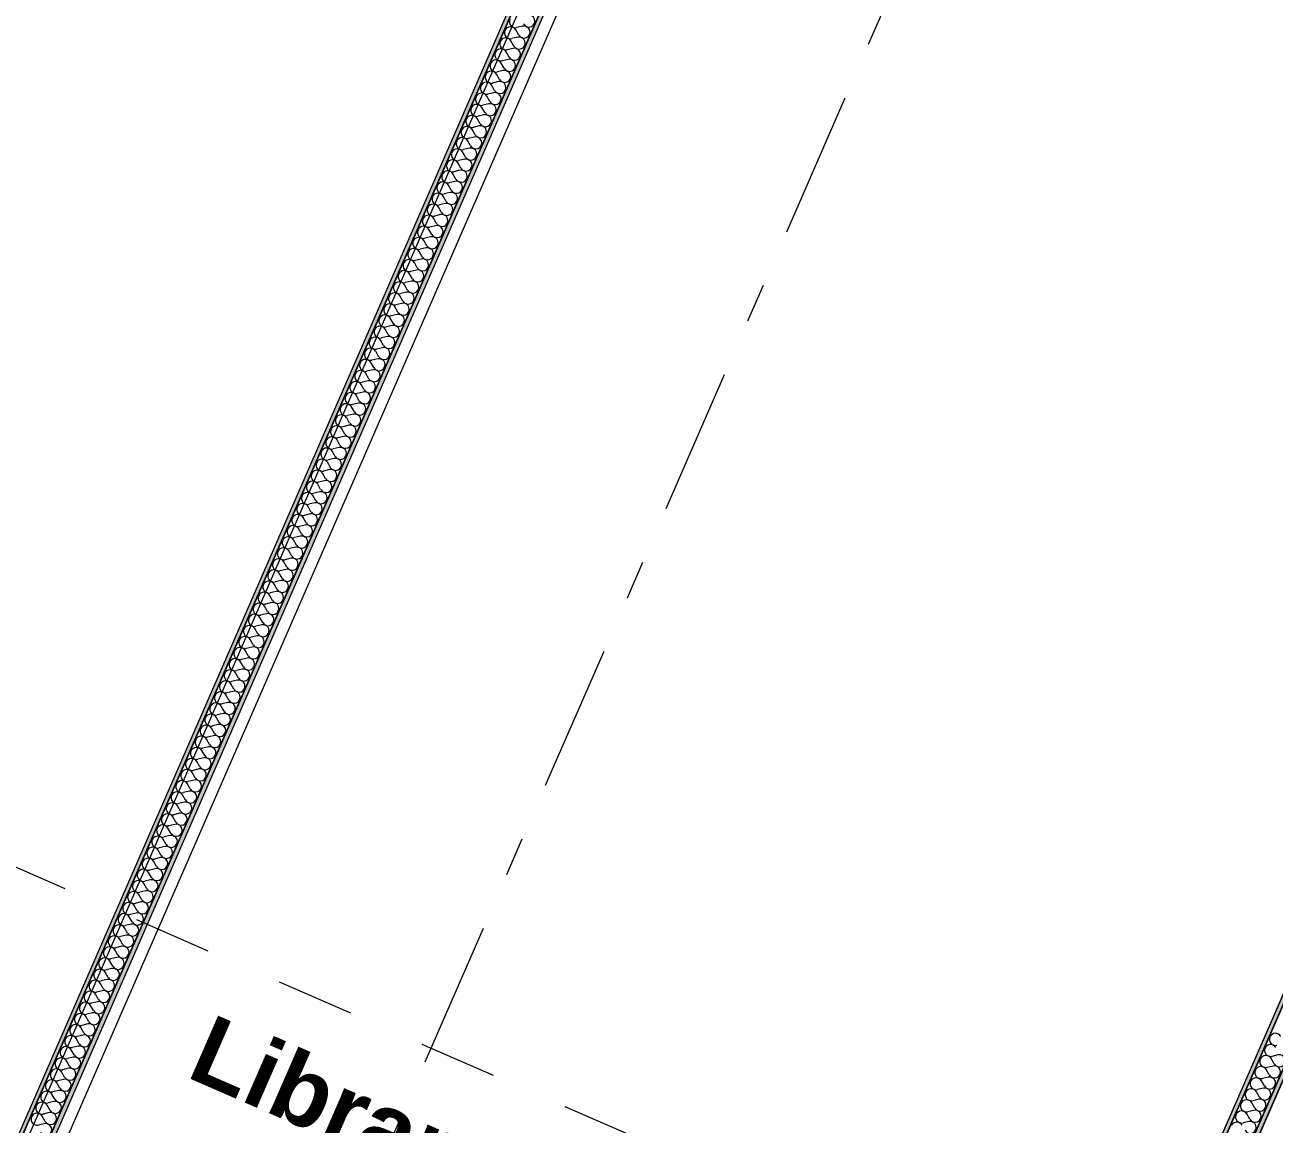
# Model space of a CAD drawing. Header units: millimetres. Extents: x -50172 to 90294, y -80883 to 25069.
# Drawn here: x 1919 to 6445, y -44078 to -40097 of the extents above; entities that cross this region are included whole.
import ezdxf
from ezdxf.enums import TextEntityAlignment as Align

# ---------------------------------------------------------------- set-up
doc = ezdxf.new("R2010")
doc.units = ezdxf.units.MM
doc.header["$MEASUREMENT"] = 0
doc.linetypes.add('Dashed', pattern=[564.444447, 282.222223, -282.222223])
doc.linetypes.add('Double Dashed', pattern=[1093.611073, 529.166651, -211.666656, 141.111112, -211.666656])
for name, color, linetype in [('A-95-MC_Marker_Section_P2.Marker', 7, 'Continuous'), ('New_A-15-MG_Structural_Grid_Phase_2', 7, 'Continuous'), ('New_A-25-M_Wall_Int', 7, 'Continuous'), ('New_A-35-M_FFE-Zone', 7, 'Continuous'), ('New_ArchiCAD Doors', 7, 'Continuous')]:
    doc.layers.add(name, color=color, linetype=linetype)
for name, color, linetype, lineweight in [('A-95-MC_Marker_Section_P2.Marker_Pen_No__1', 7, 'Continuous', 13), ('New_A-25-M_Wall_Int_Pen_No__1', 7, 'Continuous', 13), ('New_ArchiCAD Doors_Pen_No__1', 7, 'Continuous', 13), ('New_ArchiCAD Zone Stamps_Pen_No__9', 7, 'Continuous', 13)]:
    doc.layers.add(name, color=color, linetype=linetype, lineweight=lineweight)
for name, color, linetype, lineweight, true_color in [('New_A-15-MG_Structural_Grid_Phase_2_Pen_No__222', 7, 'Continuous', 13, 0x65af33), ('New_A-25-M_Wall_Int_Pen_No__107', 7, 'Continuous', 15, 0xa6a6a6), ('New_A-35-M_FFE-Zone_Pen_No__74', 7, 'Continuous', 20, 0x606060), ('New_ArchiCAD Doors_Pen_No__43', 7, 'Continuous', 30, 0x444444), ('New_ArchiCAD Doors_Pen_No__63', 7, 'Continuous', 20, 0x606060)]:
    doc.layers.add(name, color=color, linetype=linetype, lineweight=lineweight, true_color=true_color)
doc.styles.add('GENERATED_STYLE_1', font='')
doc.styles.add('GENERATED_STYLE_3', font='')
doc.styles.add('GENERATED_STYLE_4', font='')
doc.styles.get('GENERATED_STYLE_1').set_extended_font_data('Arial', bold=True)
doc.styles.get('GENERATED_STYLE_3').set_extended_font_data('Arial')
doc.styles.get('GENERATED_STYLE_4').set_extended_font_data('Swis721 BT')

# ---------------------------------------------------------------- blocks, each defined once
blk = doc.blocks.new('PGR Student Space_INB 1305_1_1', base_point=(10966, -44517.7))
at = {"layer": 'New_A-35-M_FFE-Zone_Pen_No__74', "linetype": 'Continuous'}
blk.add_line((8137.1, -40113), (3861.1, -49919.3), dxfattribs=at)
at = {"layer": 'New_ArchiCAD Zone Stamps_Pen_No__9'}
for tag, height, style, p in [('ROOM_NAME', 250, 'GENERATED_STYLE_1', (8439.5, -46341.4)), ('zoneNameLine2', 250, 'GENERATED_STYLE_1', (8251.1, -46773.5)), ('ROOM_NUMBER', 200, 'GENERATED_STYLE_3', (8062.6, -47194.2)), ('measuredAreaCode', 200, 'GENERATED_STYLE_3', (7905.6, -47554.3)), ('DUMMY_649', 200, 'GENERATED_STYLE_3', (8213, -47688.4)), ('DUMMY_650', 200, 'GENERATED_STYLE_3', (8702.4, -47901.8)), ('DUMMY_651', 133.3, 'GENERATED_STYLE_3', (8981.6, -48008.3))]:
    blk.add_attdef(tag, text='', height=height, rotation=336.4404, dxfattribs=dict(at, style=style)).set_placement(p, align=Align.TOP_LEFT)
blk = doc.blocks.new('Library_Quiet Study_INB 1303_6_1', base_point=(5012.1, -44459.7))
at = {"layer": 'New_A-35-M_FFE-Zone_Pen_No__74', "linetype": 'Continuous'}
for p, q in [((4511.6, -38533.2), (233.5, -48340.2)), ((3746, -49872.4), (8023.6, -40066.6))]:
    blk.add_line(p, q, dxfattribs=at)
at = {"layer": 'New_ArchiCAD Zone Stamps_Pen_No__9'}
for tag, height, style, p in [('ROOM_NAME', 250, 'GENERATED_STYLE_1', (2597.1, -43676.2)), ('zoneNameLine2', 250, 'GENERATED_STYLE_1', (2408.7, -44108.4)), ('ROOM_NUMBER', 200, 'GENERATED_STYLE_3', (2220.3, -44529.1)), ('measuredAreaCode', 200, 'GENERATED_STYLE_3', (2063.3, -44889.2)), ('ROOM_WALLS_PRM', 200, 'GENERATED_STYLE_3', (2370.7, -45023.2)), ('DUMMY_649', 200, 'GENERATED_STYLE_3', (2860, -45236.6)), ('DUMMY_650', 133.3, 'GENERATED_STYLE_3', (3139.3, -45343.1))]:
    blk.add_attdef(tag, text='', height=height, rotation=336.4404, dxfattribs=dict(at, style=style)).set_placement(p, align=Align.TOP_LEFT)
blk = doc.blocks.new('Computer Lab F_INB 1302_7_1', base_point=(-6455.1, -40925.5))
at = {"layer": 'New_A-35-M_FFE-Zone_Pen_No__74', "linetype": 'Continuous'}
blk.add_line((114.7, -48287.8), (4390.7, -38481.6), dxfattribs=at)
at = {"layer": 'New_ArchiCAD Zone Stamps_Pen_No__9'}
for tag, height, style, p in [('ROOM_NAME', 250, 'GENERATED_STYLE_1', (-7200.5, -39404)), ('zoneNameLine2', 250, 'GENERATED_STYLE_1', (-7388.9, -39836.1)), ('ROOM_NUMBER', 200, 'GENERATED_STYLE_3', (-7577.3, -40256.8)), ('measuredAreaCode', 200, 'GENERATED_STYLE_3', (-7734.4, -40616.9)), ('DUMMY_649', 200, 'GENERATED_STYLE_3', (-7427, -40751)), ('DUMMY_650', 200, 'GENERATED_STYLE_3', (-6797.8, -41025.3)), ('DUMMY_651', 133.3, 'GENERATED_STYLE_3', (-6518.5, -41131.9))]:
    blk.add_attdef(tag, text='', height=height, rotation=336.4404, dxfattribs=dict(at, style=style)).set_placement(p, align=Align.TOP_LEFT)
blk = doc.blocks.new('*X456')
at = {"layer": 'New_A-25-M_Wall_Int_Pen_No__107', "linetype": 'Continuous'}
for p, q in [((3722.1, -40101.4), (3700.8, -40106.5)), ((3704.6, -40141.6), (3683.3, -40146.6)), ((3708.1, -40133.6), (3697.3, -40114.5)), ((3673.1, -40213.9), (3662.3, -40194.8)), ((3687.1, -40181.8), (3665.8, -40186.8)), ((3690.6, -40173.7), (3679.8, -40154.7)), ((3655.6, -40254), (3644.7, -40235)), ((3669.6, -40221.9), (3648.2, -40227)), ((3638, -40294.2), (3627.2, -40275.1)), ((3652.1, -40262.1), (3630.7, -40267.1)), ((3620.5, -40334.4), (3609.7, -40315.3)), ((3634.5, -40302.2), (3613.2, -40307.3)), ((3603, -40374.5), (3592.2, -40355.5)), ((3617, -40342.4), (3595.7, -40347.4)), ((3585.5, -40414.7), (3574.7, -40395.6)), ((3599.5, -40382.5), (3578.2, -40387.6)), ((3564.5, -40462.9), (3543.2, -40467.9)), ((3568, -40454.8), (3557.2, -40435.8)), ((3582, -40422.7), (3560.7, -40427.7)), ((3547, -40503), (3525.7, -40508.1)), ((3550.5, -40495), (3539.7, -40475.9)), ((3515.5, -40575.3), (3504.7, -40556.3)), ((3529.5, -40543.2), (3508.2, -40548.2)), ((3533, -40535.1), (3522.2, -40516.1)), ((3498, -40615.5), (3487.1, -40596.4)), ((3512, -40583.3), (3490.7, -40588.4)), ((3480.4, -40655.6), (3469.6, -40636.6)), ((3494.5, -40623.5), (3473.1, -40628.5)), ((3462.9, -40695.8), (3452.1, -40676.7)), ((3476.9, -40663.6), (3455.6, -40668.7)), ((3445.4, -40735.9), (3434.6, -40716.9)), ((3459.4, -40703.8), (3438.1, -40708.8)), ((3424.4, -40784.1), (3403.1, -40789.2)), ((3427.9, -40776.1), (3417.1, -40757)), ((3441.9, -40744), (3420.6, -40749)), ((3406.9, -40824.3), (3385.6, -40829.3)), ((3410.4, -40816.2), (3399.6, -40797.2)), ((3389.4, -40864.4), (3368.1, -40869.5)), ((3392.9, -40856.4), (3382.1, -40837.4)), ((3357.9, -40936.7), (3347.1, -40917.7)), ((3371.9, -40904.6), (3350.6, -40909.6)), ((3375.4, -40896.6), (3364.6, -40877.5)), ((3340.4, -40976.9), (3329.6, -40957.8)), ((3354.4, -40944.8), (3333.1, -40949.8)), ((3322.9, -41017), (3312, -40998)), ((3336.9, -40984.9), (3315.5, -40990)), ((3305.3, -41057.2), (3294.5, -41038.1)), ((3319.3, -41025.1), (3298, -41030.1)), ((3287.8, -41097.4), (3277, -41078.3)), ((3301.8, -41065.2), (3280.5, -41070.3)), ((3266.8, -41145.5), (3245.5, -41150.6)), ((3270.3, -41137.5), (3259.5, -41118.5)), ((3284.3, -41105.4), (3263, -41110.4)), ((3249.3, -41185.7), (3228, -41190.7)), ((3252.8, -41177.7), (3242, -41158.6)), ((3231.8, -41225.9), (3210.5, -41230.9)), ((3235.3, -41217.8), (3224.5, -41198.8)), ((3200.3, -41298.1), (3189.5, -41279.1)), ((3214.3, -41266), (3193, -41271.1)), ((3217.8, -41258), (3207, -41238.9)), ((3182.8, -41338.3), (3172, -41319.2)), ((3196.8, -41306.2), (3175.5, -41311.2)), ((3165.3, -41378.5), (3154.4, -41359.4)), ((3179.3, -41346.3), (3157.9, -41351.4)), ((3147.7, -41418.6), (3136.9, -41399.6)), ((3161.8, -41386.5), (3140.4, -41391.5)), ((3130.2, -41458.8), (3119.4, -41439.7)), ((3144.2, -41426.6), (3122.9, -41431.7)), ((3109.2, -41507), (3087.9, -41512)), ((3112.7, -41498.9), (3101.9, -41479.9)), ((3126.7, -41466.8), (3105.4, -41471.8)), ((3091.7, -41547.1), (3070.4, -41552.2)), ((3095.2, -41539.1), (3084.4, -41520)), ((3074.2, -41587.3), (3052.9, -41592.3)), ((3077.7, -41579.2), (3066.9, -41560.2)), ((3042.7, -41659.6), (3031.9, -41640.5)), ((3056.7, -41627.4), (3035.4, -41632.5)), ((3060.2, -41619.4), (3049.4, -41600.4)), ((3025.2, -41699.7), (3014.4, -41680.7)), ((3039.2, -41667.6), (3017.9, -41672.6)), ((3007.7, -41739.9), (2996.8, -41720.8)), ((3021.7, -41707.8), (3000.3, -41712.8)), ((2990.1, -41780), (2979.3, -41761)), ((3004.2, -41747.9), (2982.8, -41753)), ((2972.6, -41820.2), (2961.8, -41801.1)), ((2986.6, -41788.1), (2965.3, -41793.1)), ((2951.6, -41868.4), (2930.3, -41873.4)), ((2955.1, -41860.4), (2944.3, -41841.3)), ((2969.1, -41828.2), (2947.8, -41833.3)), ((2934.1, -41908.5), (2912.8, -41913.6)), ((2937.6, -41900.5), (2926.8, -41881.5)), ((2916.6, -41948.7), (2895.3, -41953.7)), ((2920.1, -41940.7), (2909.3, -41921.6)), ((2885.1, -42021), (2874.3, -42001.9)), ((2899.1, -41988.9), (2877.8, -41993.9)), ((2902.6, -41980.8), (2891.8, -41961.8)), ((2867.6, -42061.1), (2856.8, -42042.1)), ((2881.6, -42029), (2860.3, -42034.1)), ((2850.1, -42101.3), (2839.3, -42082.2)), ((2864.1, -42069.2), (2842.8, -42074.2)), ((2832.5, -42141.5), (2821.7, -42122.4)), ((2846.6, -42109.3), (2825.2, -42114.4)), ((2815, -42181.6), (2804.2, -42162.6)), ((2829, -42149.5), (2807.7, -42154.5)), ((2794, -42229.8), (2772.7, -42234.8)), ((2797.5, -42221.8), (2786.7, -42202.7)), ((2811.5, -42189.6), (2790.2, -42194.7)), ((2776.5, -42270), (2755.2, -42275)), ((2780, -42261.9), (2769.2, -42242.9)), ((2745, -42342.2), (2734.2, -42323.2)), ((2759, -42310.1), (2737.7, -42315.2)), ((2762.5, -42302.1), (2751.7, -42283)), ((2727.5, -42382.4), (2716.7, -42363.4)), ((2741.5, -42350.3), (2720.2, -42355.3)), ((2710, -42422.6), (2699.2, -42403.5)), ((2724, -42390.4), (2702.7, -42395.5)), ((2692.5, -42462.7), (2681.7, -42443.7)), ((2706.5, -42430.6), (2685.2, -42435.6)), ((2675, -42502.9), (2664.1, -42483.8)), ((2689, -42470.7), (2667.6, -42475.8)), ((2657.4, -42543), (2646.6, -42524)), ((2671.5, -42510.9), (2650.1, -42515.9)), ((2636.4, -42591.2), (2615.1, -42596.3)), ((2639.9, -42583.2), (2629.1, -42564.1)), ((2653.9, -42551.1), (2632.6, -42556.1)), ((2618.9, -42631.4), (2597.6, -42636.4)), ((2622.4, -42623.3), (2611.6, -42604.3)), ((2587.4, -42703.7), (2576.6, -42684.6)), ((2601.4, -42671.5), (2580.1, -42676.6)), ((2604.9, -42663.5), (2594.1, -42644.5)), ((2569.9, -42743.8), (2559.1, -42724.8)), ((2583.9, -42711.7), (2562.6, -42716.7)), ((2552.4, -42784), (2541.6, -42764.9)), ((2566.4, -42751.9), (2545.1, -42756.9)), ((2534.9, -42824.1), (2524.1, -42805.1)), ((2548.9, -42792), (2527.6, -42797.1)), ((2517.4, -42864.3), (2506.5, -42845.2)), ((2531.4, -42832.2), (2510, -42837.2)), ((2499.8, -42904.5), (2489, -42885.4)), ((2513.9, -42872.3), (2492.5, -42877.4)), ((2478.8, -42952.6), (2457.5, -42957.7)), ((2482.3, -42944.6), (2471.5, -42925.6)), ((2496.3, -42912.5), (2475, -42917.5)), ((2461.3, -42992.8), (2440, -42997.8)), ((2464.8, -42984.8), (2454, -42965.7)), ((2429.8, -43065.1), (2419, -43046)), ((2443.8, -43033), (2422.5, -43038)), ((2447.3, -43024.9), (2436.5, -43005.9)), ((2412.3, -43105.2), (2401.5, -43086.2)), ((2426.3, -43073.1), (2405, -43078.2)), ((2394.8, -43145.4), (2384, -43126.3)), ((2408.8, -43113.3), (2387.5, -43118.3)), ((2377.3, -43185.6), (2366.5, -43166.5)), ((2391.3, -43153.4), (2370, -43158.5)), ((2359.8, -43225.7), (2348.9, -43206.7)), ((2373.8, -43193.6), (2352.5, -43198.6)), ((2338.7, -43273.9), (2317.4, -43278.9)), ((2342.2, -43265.9), (2331.4, -43246.8)), ((2356.3, -43233.7), (2334.9, -43238.8)), ((2321.2, -43314.1), (2299.9, -43319.1)), ((2324.7, -43306), (2313.9, -43287)), ((2303.7, -43354.2), (2282.4, -43359.3)), ((2307.2, -43346.2), (2296.4, -43327.1)), ((2272.2, -43426.5), (2261.4, -43407.5)), ((2286.2, -43394.4), (2264.9, -43399.4)), ((2289.7, -43386.3), (2278.9, -43367.3)), ((2254.7, -43466.7), (2243.9, -43447.6)), ((2268.7, -43434.5), (2247.4, -43439.6)), ((2237.2, -43506.8), (2226.4, -43487.8)), ((2251.2, -43474.7), (2229.9, -43479.7)), ((2219.7, -43547), (2208.9, -43527.9)), ((2233.7, -43514.9), (2212.4, -43519.9)), ((2202.2, -43587.1), (2191.4, -43568.1)), ((2216.2, -43555), (2194.9, -43560.1)), ((2181.1, -43635.3), (2159.8, -43640.4)), ((2184.7, -43627.3), (2173.8, -43608.2)), ((2198.7, -43595.2), (2177.3, -43600.2)), ((2163.6, -43675.5), (2142.3, -43680.5)), ((2167.1, -43667.5), (2156.3, -43648.4)), ((2146.1, -43715.6), (2124.8, -43720.7)), ((2149.6, -43707.6), (2138.8, -43688.6)), ((2114.6, -43787.9), (2103.8, -43768.9)), ((2128.6, -43755.8), (2107.3, -43760.8)), ((2132.1, -43747.8), (2121.3, -43728.7)), ((2097.1, -43828.1), (2086.3, -43809)), ((2111.1, -43796), (2089.8, -43801)), ((2079.6, -43868.2), (2068.8, -43849.2)), ((2093.6, -43836.1), (2072.3, -43841.2)), ((2062.1, -43908.4), (2051.3, -43889.3)), ((2076.1, -43876.3), (2054.8, -43881.3)), ((2044.6, -43948.6), (2033.8, -43929.5)), ((2058.6, -43916.4), (2037.3, -43921.5)), ((2023.6, -43996.7), (2002.2, -44001.8)), ((2027.1, -43988.7), (2016.2, -43969.7)), ((2041.1, -43956.6), (2019.7, -43961.6)), ((2006, -44036.9), (1984.7, -44041.9)), ((2009.5, -44028.9), (1998.7, -44009.8)), ((1988.5, -44077.1), (1967.2, -44082.1)), ((1992, -44069), (1981.2, -44050))]:
    blk.add_line(p, q, dxfattribs=at)
for centre, start, end in [((3678.2, -40125.3), 29.5705, 156.4404), ((3695.7, -40085.2), 156.4404, 283.3103), ((3727.1, -40122.8), 209.5705, 103.3103), ((3744.7, -40082.6), 209.5705, 103.3103), ((3660.7, -40165.5), 29.5705, 156.4404), ((3678.2, -40125.3), 156.4404, 283.3103), ((3709.6, -40162.9), 209.5705, 103.3103), ((3643.2, -40205.6), 29.5705, 156.4404), ((3660.7, -40165.5), 156.4404, 283.3103), ((3692.1, -40203.1), 209.5705, 103.3103), ((3625.7, -40245.8), 156.4404, 283.3103), ((3625.7, -40245.8), 29.5705, 156.4404), ((3643.2, -40205.6), 156.4404, 283.3103), ((3674.6, -40243.2), 209.5705, 103.3103), ((3608.2, -40286), 156.4404, 283.3103), ((3608.2, -40286), 29.5705, 156.4404), ((3657.1, -40283.4), 209.5705, 103.3103), ((3590.7, -40326.1), 156.4404, 283.3103), ((3590.7, -40326.1), 29.5705, 156.4404), ((3639.6, -40323.5), 209.5705, 103.3103), ((3573.2, -40366.3), 156.4404, 283.3103), ((3573.2, -40366.3), 29.5705, 156.4404), ((3622.1, -40363.7), 209.5705, 103.3103), ((3555.7, -40406.4), 156.4404, 283.3103), ((3555.7, -40406.4), 29.5705, 156.4404), ((3587.1, -40444), 209.5705, 103.3103), ((3604.6, -40403.9), 209.5705, 103.3103), ((3520.6, -40486.7), 29.5705, 156.4404), ((3538.1, -40446.6), 156.4404, 283.3103), ((3538.1, -40446.6), 29.5705, 156.4404), ((3569.5, -40484.2), 209.5705, 103.3103), ((3503.1, -40526.9), 29.5705, 156.4404), ((3520.6, -40486.7), 156.4404, 283.3103), ((3552, -40524.3), 209.5705, 103.3103), ((3485.6, -40567.1), 29.5705, 156.4404), ((3503.1, -40526.9), 156.4404, 283.3103), ((3534.5, -40564.5), 209.5705, 103.3103), ((3468.1, -40607.2), 156.4404, 283.3103), ((3468.1, -40607.2), 29.5705, 156.4404), ((3485.6, -40567.1), 156.4404, 283.3103), ((3517, -40604.6), 209.5705, 103.3103), ((3450.6, -40647.4), 156.4404, 283.3103), ((3450.6, -40647.4), 29.5705, 156.4404), ((3499.5, -40644.8), 209.5705, 103.3103), ((3433.1, -40687.5), 156.4404, 283.3103), ((3433.1, -40687.5), 29.5705, 156.4404), ((3482, -40685), 209.5705, 103.3103), ((3415.6, -40727.7), 156.4404, 283.3103), ((3415.6, -40727.7), 29.5705, 156.4404), ((3464.5, -40725.1), 209.5705, 103.3103), ((3398.1, -40767.8), 156.4404, 283.3103), ((3398.1, -40767.8), 29.5705, 156.4404), ((3429.5, -40805.4), 209.5705, 103.3103), ((3447, -40765.3), 209.5705, 103.3103), ((3363, -40848.2), 29.5705, 156.4404), ((3380.5, -40808), 156.4404, 283.3103), ((3380.5, -40808), 29.5705, 156.4404), ((3411.9, -40845.6), 209.5705, 103.3103), ((3345.5, -40888.3), 29.5705, 156.4404), ((3363, -40848.2), 156.4404, 283.3103), ((3394.4, -40885.8), 209.5705, 103.3103), ((3328, -40928.5), 156.4404, 283.3103), ((3328, -40928.5), 29.5705, 156.4404), ((3345.5, -40888.3), 156.4404, 283.3103), ((3376.9, -40925.9), 209.5705, 103.3103), ((3310.5, -40968.6), 156.4404, 283.3103), ((3310.5, -40968.6), 29.5705, 156.4404), ((3359.4, -40966.1), 209.5705, 103.3103), ((3293, -41008.8), 156.4404, 283.3103), ((3293, -41008.8), 29.5705, 156.4404), ((3341.9, -41006.2), 209.5705, 103.3103), ((3275.5, -41049), 156.4404, 283.3103), ((3275.5, -41049), 29.5705, 156.4404), ((3324.4, -41046.4), 209.5705, 103.3103), ((3258, -41089.1), 156.4404, 283.3103), ((3258, -41089.1), 29.5705, 156.4404), ((3306.9, -41086.5), 209.5705, 103.3103), ((3240.5, -41129.3), 156.4404, 283.3103), ((3240.5, -41129.3), 29.5705, 156.4404), ((3271.9, -41166.9), 209.5705, 103.3103), ((3289.4, -41126.7), 209.5705, 103.3103), ((3205.4, -41209.6), 29.5705, 156.4404), ((3222.9, -41169.4), 156.4404, 283.3103), ((3222.9, -41169.4), 29.5705, 156.4404), ((3254.3, -41207), 209.5705, 103.3103), ((3187.9, -41249.7), 29.5705, 156.4404), ((3205.4, -41209.6), 156.4404, 283.3103), ((3236.8, -41247.2), 209.5705, 103.3103), ((3170.4, -41289.9), 156.4404, 283.3103), ((3170.4, -41289.9), 29.5705, 156.4404), ((3187.9, -41249.7), 156.4404, 283.3103), ((3219.3, -41287.3), 209.5705, 103.3103), ((3152.9, -41330.1), 156.4404, 283.3103), ((3152.9, -41330.1), 29.5705, 156.4404), ((3201.8, -41327.5), 209.5705, 103.3103), ((3135.4, -41370.2), 156.4404, 283.3103), ((3135.4, -41370.2), 29.5705, 156.4404), ((3184.3, -41367.6), 209.5705, 103.3103), ((3117.9, -41410.4), 156.4404, 283.3103), ((3117.9, -41410.4), 29.5705, 156.4404), ((3166.8, -41407.8), 209.5705, 103.3103), ((3100.4, -41450.5), 156.4404, 283.3103), ((3100.4, -41450.5), 29.5705, 156.4404), ((3149.3, -41448), 209.5705, 103.3103), ((3082.9, -41490.7), 156.4404, 283.3103), ((3082.9, -41490.7), 29.5705, 156.4404), ((3114.3, -41528.3), 209.5705, 103.3103), ((3131.8, -41488.1), 209.5705, 103.3103), ((3047.8, -41571), 29.5705, 156.4404), ((3065.3, -41530.8), 156.4404, 283.3103), ((3065.3, -41530.8), 29.5705, 156.4404), ((3096.8, -41568.4), 209.5705, 103.3103), ((3030.3, -41611.2), 29.5705, 156.4404), ((3047.8, -41571), 156.4404, 283.3103), ((3079.2, -41608.6), 209.5705, 103.3103), ((3012.8, -41651.3), 156.4404, 283.3103), ((3012.8, -41651.3), 29.5705, 156.4404), ((3030.3, -41611.2), 156.4404, 283.3103), ((3061.7, -41648.8), 209.5705, 103.3103), ((2995.3, -41691.5), 156.4404, 283.3103), ((2995.3, -41691.5), 29.5705, 156.4404), ((3044.2, -41688.9), 209.5705, 103.3103), ((2977.8, -41731.6), 156.4404, 283.3103), ((2977.8, -41731.6), 29.5705, 156.4404), ((3026.7, -41729.1), 209.5705, 103.3103), ((2960.3, -41771.8), 156.4404, 283.3103), ((2960.3, -41771.8), 29.5705, 156.4404), ((3009.2, -41769.2), 209.5705, 103.3103), ((2942.8, -41812), 156.4404, 283.3103), ((2942.8, -41812), 29.5705, 156.4404), ((2991.7, -41809.4), 209.5705, 103.3103), ((2907.8, -41892.3), 29.5705, 156.4404), ((2925.3, -41852.1), 156.4404, 283.3103), ((2925.3, -41852.1), 29.5705, 156.4404), ((2956.7, -41889.7), 209.5705, 103.3103), ((2974.2, -41849.5), 209.5705, 103.3103), ((2890.2, -41932.4), 29.5705, 156.4404), ((2907.8, -41892.3), 156.4404, 283.3103), ((2939.2, -41929.9), 209.5705, 103.3103), ((2872.7, -41972.6), 29.5705, 156.4404), ((2890.2, -41932.4), 156.4404, 283.3103), ((2921.6, -41970), 209.5705, 103.3103), ((2855.2, -42012.7), 156.4404, 283.3103), ((2855.2, -42012.7), 29.5705, 156.4404), ((2872.7, -41972.6), 156.4404, 283.3103), ((2904.1, -42010.2), 209.5705, 103.3103), ((2837.7, -42052.9), 156.4404, 283.3103), ((2837.7, -42052.9), 29.5705, 156.4404), ((2886.6, -42050.3), 209.5705, 103.3103), ((2820.2, -42093.1), 156.4404, 283.3103), ((2820.2, -42093.1), 29.5705, 156.4404), ((2869.1, -42090.5), 209.5705, 103.3103), ((2802.7, -42133.2), 156.4404, 283.3103), ((2802.7, -42133.2), 29.5705, 156.4404), ((2851.6, -42130.6), 209.5705, 103.3103), ((2785.2, -42173.4), 156.4404, 283.3103), ((2785.2, -42173.4), 29.5705, 156.4404), ((2834.1, -42170.8), 209.5705, 103.3103), ((2750.2, -42253.7), 29.5705, 156.4404), ((2767.7, -42213.5), 156.4404, 283.3103), ((2767.7, -42213.5), 29.5705, 156.4404), ((2799.1, -42251.1), 209.5705, 103.3103), ((2816.6, -42211), 209.5705, 103.3103), ((2732.6, -42293.8), 29.5705, 156.4404), ((2750.2, -42253.7), 156.4404, 283.3103), ((2781.6, -42291.3), 209.5705, 103.3103), ((2715.1, -42334), 29.5705, 156.4404), ((2732.6, -42293.8), 156.4404, 283.3103), ((2764, -42331.4), 209.5705, 103.3103), ((2697.6, -42374.2), 156.4404, 283.3103), ((2697.6, -42374.2), 29.5705, 156.4404), ((2715.1, -42334), 156.4404, 283.3103), ((2746.5, -42371.6), 209.5705, 103.3103), ((2680.1, -42414.3), 156.4404, 283.3103), ((2680.1, -42414.3), 29.5705, 156.4404), ((2729, -42411.7), 209.5705, 103.3103), ((2662.6, -42454.5), 156.4404, 283.3103), ((2662.6, -42454.5), 29.5705, 156.4404), ((2711.5, -42451.9), 209.5705, 103.3103), ((2645.1, -42494.6), 156.4404, 283.3103), ((2645.1, -42494.6), 29.5705, 156.4404), ((2694, -42492.1), 209.5705, 103.3103), ((2627.6, -42534.8), 156.4404, 283.3103), ((2627.6, -42534.8), 29.5705, 156.4404), ((2676.5, -42532.2), 209.5705, 103.3103), ((2592.6, -42615.1), 29.5705, 156.4404), ((2610.1, -42574.9), 156.4404, 283.3103), ((2610.1, -42574.9), 29.5705, 156.4404), ((2641.5, -42612.5), 209.5705, 103.3103), ((2659, -42572.4), 209.5705, 103.3103), ((2575, -42655.3), 29.5705, 156.4404), ((2592.6, -42615.1), 156.4404, 283.3103), ((2624, -42652.7), 209.5705, 103.3103), ((2557.5, -42695.4), 29.5705, 156.4404), ((2575, -42655.3), 156.4404, 283.3103), ((2606.4, -42692.9), 209.5705, 103.3103), ((2540, -42735.6), 156.4404, 283.3103), ((2540, -42735.6), 29.5705, 156.4404), ((2557.5, -42695.4), 156.4404, 283.3103), ((2588.9, -42733), 209.5705, 103.3103), ((2522.5, -42775.7), 156.4404, 283.3103), ((2522.5, -42775.7), 29.5705, 156.4404), ((2571.4, -42773.2), 209.5705, 103.3103), ((2505, -42815.9), 156.4404, 283.3103), ((2505, -42815.9), 29.5705, 156.4404), ((2553.9, -42813.3), 209.5705, 103.3103), ((2487.5, -42856.1), 156.4404, 283.3103), ((2487.5, -42856.1), 29.5705, 156.4404), ((2536.4, -42853.5), 209.5705, 103.3103), ((2470, -42896.2), 156.4404, 283.3103), ((2470, -42896.2), 29.5705, 156.4404), ((2501.4, -42933.8), 209.5705, 103.3103), ((2518.9, -42893.6), 209.5705, 103.3103), ((2435, -42976.5), 29.5705, 156.4404), ((2452.5, -42936.4), 156.4404, 283.3103), ((2452.5, -42936.4), 29.5705, 156.4404), ((2483.9, -42974), 209.5705, 103.3103), ((2417.5, -43016.7), 29.5705, 156.4404), ((2435, -42976.5), 156.4404, 283.3103), ((2466.4, -43014.1), 209.5705, 103.3103), ((2399.9, -43056.8), 29.5705, 156.4404), ((2417.5, -43016.7), 156.4404, 283.3103), ((2448.9, -43054.3), 209.5705, 103.3103), ((2382.4, -43097), 156.4404, 283.3103), ((2382.4, -43097), 29.5705, 156.4404), ((2399.9, -43056.8), 156.4404, 283.3103), ((2431.3, -43094.4), 209.5705, 103.3103), ((2364.9, -43137.2), 156.4404, 283.3103), ((2364.9, -43137.2), 29.5705, 156.4404), ((2413.8, -43134.6), 209.5705, 103.3103), ((2347.4, -43177.3), 156.4404, 283.3103), ((2347.4, -43177.3), 29.5705, 156.4404), ((2396.3, -43174.7), 209.5705, 103.3103), ((2329.9, -43217.5), 156.4404, 283.3103), ((2329.9, -43217.5), 29.5705, 156.4404), ((2378.8, -43214.9), 209.5705, 103.3103), ((2312.4, -43257.6), 156.4404, 283.3103), ((2312.4, -43257.6), 29.5705, 156.4404), ((2343.8, -43295.2), 209.5705, 103.3103), ((2361.3, -43255.1), 209.5705, 103.3103), ((2277.4, -43337.9), 29.5705, 156.4404), ((2294.9, -43297.8), 156.4404, 283.3103), ((2294.9, -43297.8), 29.5705, 156.4404), ((2326.3, -43335.4), 209.5705, 103.3103), ((2259.9, -43378.1), 29.5705, 156.4404), ((2277.4, -43337.9), 156.4404, 283.3103), ((2308.8, -43375.5), 209.5705, 103.3103), ((2242.3, -43418.3), 156.4404, 283.3103), ((2242.3, -43418.3), 29.5705, 156.4404), ((2259.9, -43378.1), 156.4404, 283.3103), ((2291.3, -43415.7), 209.5705, 103.3103), ((2224.8, -43458.4), 156.4404, 283.3103), ((2224.8, -43458.4), 29.5705, 156.4404), ((2273.7, -43455.9), 209.5705, 103.3103), ((2207.3, -43498.6), 156.4404, 283.3103), ((2207.3, -43498.6), 29.5705, 156.4404), ((2256.2, -43496), 209.5705, 103.3103), ((2189.8, -43538.7), 156.4404, 283.3103), ((2189.8, -43538.7), 29.5705, 156.4404), ((2238.7, -43536.2), 209.5705, 103.3103), ((2172.3, -43578.9), 156.4404, 283.3103), ((2172.3, -43578.9), 29.5705, 156.4404), ((2221.2, -43576.3), 209.5705, 103.3103), ((2154.8, -43619.1), 156.4404, 283.3103), ((2154.8, -43619.1), 29.5705, 156.4404), ((2186.2, -43656.6), 209.5705, 103.3103), ((2203.7, -43616.5), 209.5705, 103.3103), ((2119.8, -43699.4), 29.5705, 156.4404), ((2137.3, -43659.2), 156.4404, 283.3103), ((2137.3, -43659.2), 29.5705, 156.4404), ((2168.7, -43696.8), 209.5705, 103.3103), ((2102.3, -43739.5), 29.5705, 156.4404), ((2119.8, -43699.4), 156.4404, 283.3103), ((2151.2, -43737), 209.5705, 103.3103), ((2084.7, -43779.7), 156.4404, 283.3103), ((2084.7, -43779.7), 29.5705, 156.4404), ((2102.3, -43739.5), 156.4404, 283.3103), ((2133.7, -43777.1), 209.5705, 103.3103), ((2067.2, -43819.8), 156.4404, 283.3103), ((2067.2, -43819.8), 29.5705, 156.4404), ((2116.1, -43817.3), 209.5705, 103.3103), ((2049.7, -43860), 156.4404, 283.3103), ((2049.7, -43860), 29.5705, 156.4404), ((2098.6, -43857.4), 209.5705, 103.3103), ((2032.2, -43900.2), 156.4404, 283.3103), ((2032.2, -43900.2), 29.5705, 156.4404), ((2081.1, -43897.6), 209.5705, 103.3103), ((2014.7, -43940.3), 156.4404, 283.3103), ((2014.7, -43940.3), 29.5705, 156.4404), ((2063.6, -43937.7), 209.5705, 103.3103), ((1997.2, -43980.5), 156.4404, 283.3103), ((1997.2, -43980.5), 29.5705, 156.4404), ((2028.6, -44018.1), 209.5705, 103.3103), ((2046.1, -43977.9), 209.5705, 103.3103), ((1962.2, -44060.8), 29.5705, 156.4404), ((1979.7, -44020.6), 156.4404, 283.3103), ((1979.7, -44020.6), 29.5705, 156.4404), ((2011.1, -44058.2), 209.5705, 103.3103), ((1962.2, -44060.8), 156.4404, 283.3103), ((1993.6, -44098.4), 209.5705, 103.3103)]:
    blk.add_arc(centre, 21.9, start, end, dxfattribs=at)
blk = doc.blocks.new('Wall_96_1', base_point=(4398.3, -38373.6))
at = {"layer": 'New_A-25-M_Wall_Int_Pen_No__107', "linetype": 'Continuous'}
for points in [[(94.3, -48281.6), (4372.1, -38471.3), (4358.3, -38465.3), (80.6, -48275.6)], [(194.2, -48325.1), (4472, -38514.9), (4458.3, -38508.9), (180.5, -48319.1)]]:
    blk.add_hatch(color=256, dxfattribs=at).paths.add_polyline_path(points)
at = {"layer": 'New_A-25-M_Wall_Int_Pen_No__107', "linetype": 'Continuous', "lineweight": 0, "true_color": 0x535353}
for points in [[(95.2, -48282), (4373, -38471.7), (4372.1, -38471.3), (94.3, -48281.6)], [(180.5, -48319.1), (4458.3, -38508.9), (4457.3, -38508.5), (179.6, -48318.7)]]:
    blk.add_hatch(color=251, dxfattribs=at).paths.add_polyline_path(points)
at = {"layer": 'New_A-25-M_Wall_Int_Pen_No__1', "linetype": 'Continuous'}
for p, q in [((94.3, -48281.6), (4372.1, -38471.3)), ((95.2, -48282), (4373, -38471.7)), ((179.6, -48318.7), (4457.3, -38508.5)), ((180.5, -48319.1), (4458.3, -38508.9))]:
    blk.add_line(p, q, dxfattribs=at)
at = {"layer": 'New_A-25-M_Wall_Int_Pen_No__1', "linetype": 'Continuous', "flags": 128}
for points in [[(4358.3, -38465.3), (80.6, -48275.6)], [(194.2, -48325.1), (4472, -38514.9)]]:
    blk.add_lwpolyline(points, dxfattribs=at)
at = {"layer": 'New_A-25-M_Wall_Int', "color": 250, "lineweight": 50, "true_color": 0x2a2a2a}
blk.add_blockref('*X456', (0, 0), dxfattribs=at)
blk = doc.blocks.new('*X460')
at = {"layer": 'New_A-25-M_Wall_Int_Pen_No__107', "linetype": 'Continuous'}
for p, q in [((6445.1, -43860.1), (6434.3, -43841.1)), ((6459.2, -43828), (6437.8, -43833)), ((6427.6, -43900.3), (6416.8, -43881.2)), ((6441.6, -43868.1), (6420.3, -43873.2)), ((6406.6, -43948.5), (6385.3, -43953.5)), ((6410.1, -43940.4), (6399.3, -43921.4)), ((6424.1, -43908.3), (6402.8, -43913.3)), ((6389.1, -43988.6), (6367.8, -43993.7)), ((6392.6, -43980.6), (6381.8, -43961.5)), ((6357.6, -44060.9), (6346.8, -44041.8)), ((6371.6, -44028.8), (6350.3, -44033.8)), ((6375.1, -44020.7), (6364.3, -44001.7)), ((6354.1, -44068.9), (6332.8, -44074))]:
    blk.add_line(p, q, dxfattribs=at)
for centre, start, end in [((6450.3, -43771.5), 156.4404, 283.3103), ((6450.3, -43771.5), 29.5705, 156.4404), ((6432.8, -43811.7), 156.4404, 283.3103), ((6432.8, -43811.7), 29.5705, 156.4404), ((6415.3, -43851.9), 156.4404, 283.3103), ((6415.3, -43851.9), 29.5705, 156.4404), ((6464.2, -43849.3), 209.5705, 103.3103), ((6397.8, -43892), 156.4404, 283.3103), ((6397.8, -43892), 29.5705, 156.4404), ((6429.2, -43929.6), 209.5705, 103.3103), ((6446.7, -43889.5), 209.5705, 103.3103), ((6362.7, -43972.3), 29.5705, 156.4404), ((6380.3, -43932.2), 156.4404, 283.3103), ((6380.3, -43932.2), 29.5705, 156.4404), ((6411.7, -43969.8), 209.5705, 103.3103), ((6345.2, -44012.5), 29.5705, 156.4404), ((6362.7, -43972.3), 156.4404, 283.3103), ((6394.2, -44009.9), 209.5705, 103.3103), ((6327.7, -44052.7), 29.5705, 156.4404), ((6345.2, -44012.5), 156.4404, 283.3103), ((6376.6, -44050.1), 209.5705, 103.3103), ((6310.2, -44092.8), 29.5705, 156.4404), ((6327.7, -44052.7), 156.4404, 283.3103), ((6359.1, -44090.2), 209.5705, 103.3103)]:
    blk.add_arc(centre, 21.9, start, end, dxfattribs=at)
blk = doc.blocks.new('Wall_99_1', base_point=(8063.4, -39971.8))
at = {"layer": 'New_A-25-M_Wall_Int_Pen_No__107', "linetype": 'Continuous'}
for points in [[(3760.4, -49877.6), (8037.2, -40069.5), (8023.5, -40063.5), (3746.7, -49871.6)], [(3860.3, -49921.1), (8137.1, -40113), (8123.4, -40107), (3846.6, -49915.1)]]:
    blk.add_hatch(color=256, dxfattribs=at).paths.add_polyline_path(points)
at = {"layer": 'New_A-25-M_Wall_Int_Pen_No__107', "linetype": 'Continuous', "lineweight": 0, "true_color": 0x535353}
for points in [[(3761.3, -49878), (8038.1, -40069.9), (8037.2, -40069.5), (3760.4, -49877.6)], [(3846.6, -49915.1), (8123.4, -40107), (8122.5, -40106.6), (3845.6, -49914.7)]]:
    blk.add_hatch(color=251, dxfattribs=at).paths.add_polyline_path(points)
at = {"layer": 'New_A-25-M_Wall_Int_Pen_No__1', "linetype": 'Continuous'}
for p, q in [((3760.4, -49877.6), (8037.2, -40069.5)), ((3761.3, -49878), (8038.1, -40069.9)), ((3845.6, -49914.7), (8122.5, -40106.6)), ((3846.6, -49915.1), (8123.4, -40107))]:
    blk.add_line(p, q, dxfattribs=at)
at = {"layer": 'New_A-25-M_Wall_Int_Pen_No__1', "linetype": 'Continuous', "flags": 128}
for points in [[(8023.5, -40063.5), (3746.7, -49871.6)], [(3860.3, -49921.1), (8137.1, -40113)]]:
    blk.add_lwpolyline(points, dxfattribs=at)
at = {"layer": 'New_A-25-M_Wall_Int', "color": 250, "lineweight": 50, "true_color": 0x2a2a2a}
blk.add_blockref('*X460', (0, 0), dxfattribs=at)
blk = doc.blocks.new('Double Door Asymmetric 19_14')
at = {"layer": 'New_ArchiCAD Doors_Pen_No__1', "linetype": 'Continuous'}
for p, q in [((-755, -15), (-755, 0)), ((755, -15), (755, 0)), ((-755, -18), (-755, -15)), ((-755, -37), (-755, -18)), ((-755, -62), (-755, -37)), ((755, -18), (755, -15)), ((755, -37), (755, -18)), ((755, -62), (755, -37)), ((-755, -82), (-755, -62)), ((-755, -85), (-755, -82)), ((-755, -100), (-755, -85)), ((755, -82), (755, -62)), ((755, -85), (755, -82)), ((755, -100), (755, -85))]:
    blk.add_line(p, q, dxfattribs=at)
at = {"layer": 'New_ArchiCAD Doors_Pen_No__43', "linetype": 'Continuous'}
for p, q in [((-748, 0), (-755, 0)), ((-755, 0), (-755, -100)), ((-682, 0), (-748, 0)), ((-748, 0), (-748, -100)), ((-682, -100), (-682, 0)), ((748, 0), (682, 0)), ((682, 0), (682, -100)), ((748, 0), (755, 0)), ((748, -100), (748, 0)), ((755, 0), (755, -100)), ((-748, -100), (-755, -100)), ((-748, -100), (-682, -100)), ((682, -100), (748, -100)), ((748, -100), (755, -100))]:
    blk.add_line(p, q, dxfattribs=at)
at = {"layer": 'New_ArchiCAD Doors_Pen_No__63', "linetype": 'Continuous'}
for p, q in [((682, 0), (682, 924)), ((-682, 0), (-682, 440))]:
    blk.add_line(p, q, dxfattribs=at)
for centre, radius, start, end in [((682, 0), 924, 90, 180), ((-682, 0), 440, 0, 90)]:
    blk.add_arc(centre, radius, start, end, dxfattribs=at)
blk = doc.blocks.new('Wall_131_1', base_point=(16729.4, -43750.6))
at = {"layer": 'New_ArchiCAD Doors', "color": 251, "linetype": 'Continuous', "lineweight": 20, "true_color": 0x606060, "xscale": -1, "zscale": 1000, "rotation": 156.4404115839988}
blk.add_blockref('Double Door Asymmetric 19_14', (7093.3, -39657.9), dxfattribs=at)
blk = doc.blocks.new('Standard grid marker_35')
at = {"layer": 'New_A-15-MG_Structural_Grid_Phase_2_Pen_No__222', "linetype": 'Double Dashed'}
blk.add_line((2211.6, 0), (53472.7, 0), dxfattribs=at)
at = {"layer": 'New_A-15-MG_Structural_Grid_Phase_2_Pen_No__222', "style": 'GENERATED_STYLE_4'}
for tag, p in [('AC_MarkerText_1_0', (-500, 1206.2)), ('AC_MarkerText_1_1', (56184.2, 1206.2))]:
    blk.add_attdef(tag, text='', height=350, rotation=270, dxfattribs=at).set_placement(p, align=Align.MIDDLE_CENTER)
blk = doc.blocks.new('Cutting Plane_5_1', base_point=(18850.6, -50545.4))
at = {"layer": 'A-95-MC_Marker_Section_P2.Marker_Pen_No__1', "linetype": 'Dashed'}
blk.add_line((18621.4, -50445.5), (-6789.2, -39365.2), dxfattribs=at)

msp = doc.modelspace()

# ---------------------------------------------------------------- block references
at = {"layer": 'A-95-MC_Marker_Section_P2.Marker'}
msp.add_blockref('Cutting Plane_5_1', (18850.6, -50545.4), dxfattribs=at)
at = {"layer": 'New_A-15-MG_Structural_Grid_Phase_2', "color": 8, "linetype": 'Continuous', "lineweight": 15, "zscale": 1000, "rotation": 66.44041158399293}
msp.add_blockref('Standard grid marker_35', (-2323.9, -56907.5), dxfattribs=at)
at = {"layer": 'New_A-25-M_Wall_Int', "color": 250, "lineweight": 50, "true_color": 0x2a2a2a}
for name, p in [('Wall_131_1', (16729.4, -43750.6)), ('Wall_96_1', (4398.3, -38373.6)), ('Wall_99_1', (8063.4, -39971.8))]:
    msp.add_blockref(name, p, dxfattribs=at)
at = {"layer": 'New_A-35-M_FFE-Zone', "linetype": 'Continuous'}
for name, p in [('Computer Lab F_INB 1302_7_1', (-6455.1, -40925.5)), ('PGR Student Space_INB 1305_1_1', (10966, -44517.7))]:
    msp.add_blockref(name, p, dxfattribs=at)
ref = msp.add_blockref('Library_Quiet Study_INB 1303_6_1', (5012.1, -44459.7), dxfattribs=at)
ref.add_attrib('ROOM_NAME', 'Library/Quiet Study', dxfattribs={"layer": 'New_ArchiCAD Zone Stamps_Pen_No__9', "color": 7, "height": 250, "rotation": 336.4404, "style": 'GENERATED_STYLE_1'}).set_placement((2597.1, -43676.2), align=Align.TOP_LEFT)

doc.saveas('drawing.dxf')
